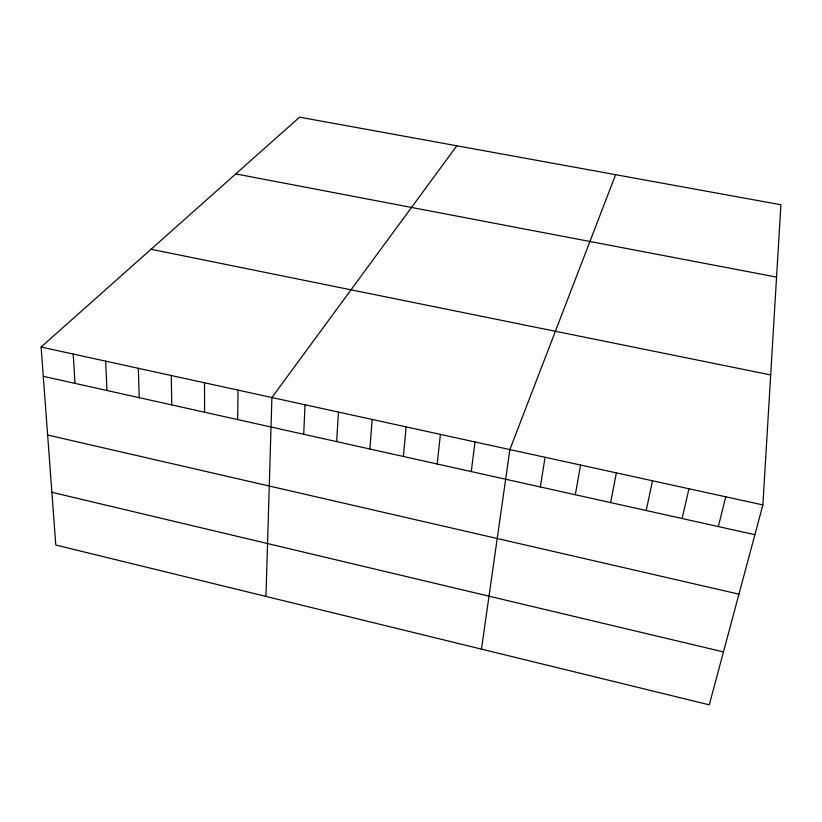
<?xml version="1.0" encoding="UTF-8"?>
<svg xmlns="http://www.w3.org/2000/svg" width="822" height="822" viewBox="0 0 822 822"><rect width="100%" height="100%" fill="white"/><g stroke="black" fill="none" stroke-linecap="round" stroke-linejoin="round"><path stroke-width="1.23" d="M237.65 419.59L238.072 390.121M265.968 596.433L271.907 397.529L456.816 145.782M303.698 434.293L305.034 404.773M336.65 441.62L338.448 412.079M762.878 504.924L780.9 204.76L299.568 117.166L41.1 347.038L55.793 545.027L709.273 704.834L762.878 504.924L41.1 347.038M369.879 449.018L372.14 419.456M403.386 456.477L406.13 426.885M437.181 463.998L440.407 434.386M471.273 471.581L474.993 441.948M481.466 649.123L509.876 449.583L615.616 174.685M540.331 486.953L545.058 457.279M575.308 494.741L580.558 465.047M610.602 502.591L616.377 472.876M646.195 510.524L652.514 480.778M682.106 518.507L688.97 488.761M718.336 526.573L725.754 496.807M235.77 173.904L776.554 277.106M151.043 249.261L770.687 374.935M43.278 376.322L754.894 534.711M47.625 435.013L738.947 594.162M51.878 492.286L723.463 651.918M73.23 354.066L74.987 383.381M105.637 361.156L106.973 390.501M138.322 368.307L139.226 397.684M171.284 375.51L171.757 404.927M204.534 382.785L204.565 412.223"/></g></svg>
